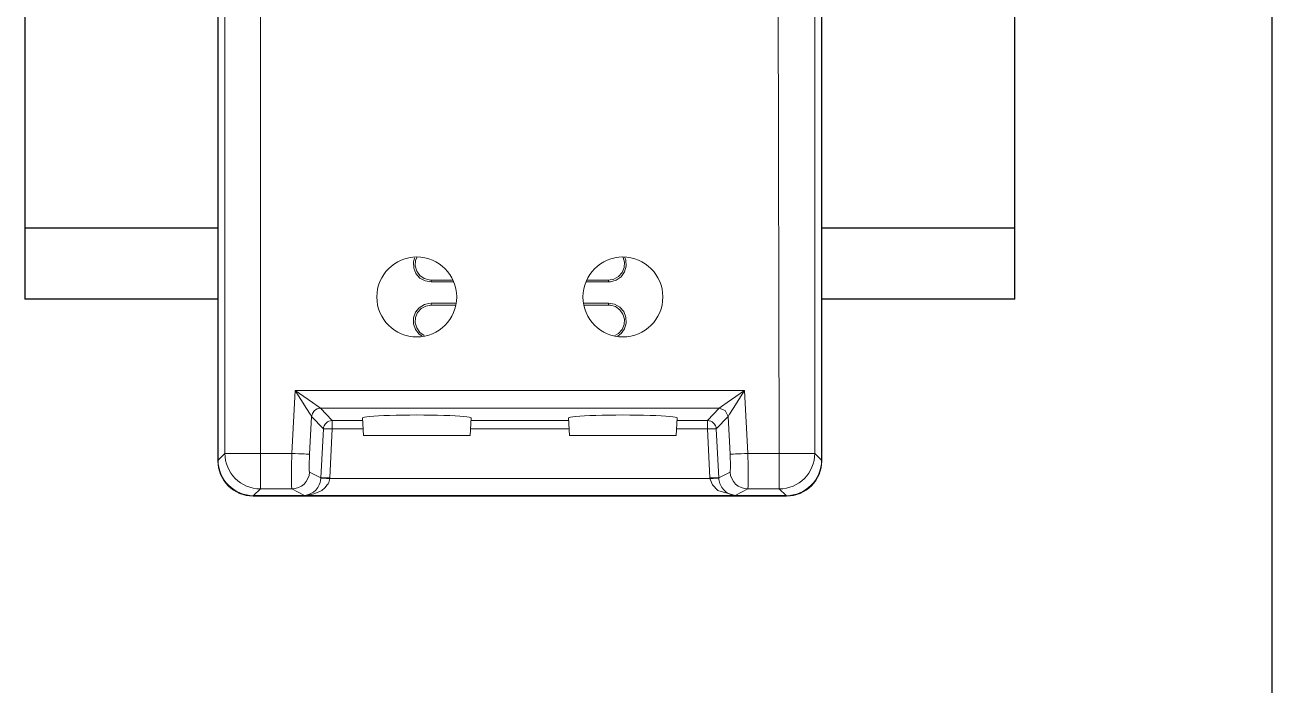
# Model space of a CAD drawing. Header units: millimetres. Extents: x -6000 to 26000, y -6000 to 26000.
# Drawn here: x 146.34 to 156.1, y -4389.62 to -4384.46 of the extents above; entities that cross this region are included whole.
import ezdxf

# ---------------------------------------------------------------- set-up
doc = ezdxf.new("R2010")
doc.units = ezdxf.units.MM
doc.header["$MEASUREMENT"] = 0
doc.layers.add('Чертеж и Рисунок_Ном._пера__21', color=7, linetype='Continuous', lineweight=30)
doc.layers.add('Чертеж и Рисунок_Ном._пера__7', color=7, linetype='Continuous', lineweight=15)
doc.layers.add('Чертеж и Рисунок_Ном._пера__8', color=7, linetype='Continuous', lineweight=15, true_color=0xa80f02)

msp = doc.modelspace()

# ---------------------------------------------------------------- linework, layer by layer
at = {"layer": 'Чертеж и Рисунок_Ном._пера__21', "color": 7, "linetype": 'Continuous', "lineweight": 30}
for p, q in [((156.1043, -4554.5445), (156.1043, -4371.2719)), ((146.3381, -4381.7357), (146.3381, -4386.6042)), ((154.0892, -4386.6042), (154.0892, -4381.7357)), ((147.8508, -4386.0478), (146.3381, -4386.0478)), ((154.0892, -4386.0478), (152.5765, -4386.0478)), ((147.8508, -4386.6042), (146.3381, -4386.6042)), ((154.0892, -4386.6042), (152.5765, -4386.6042))]:
    msp.add_line(p, q, dxfattribs=at)
at = {"layer": 'Чертеж и Рисунок_Ном._пера__7', "color": 7, "linetype": 'Continuous', "lineweight": 15}
for p, q in [((147.8489, -4387.8666), (147.8489, -4379.9372)), ((147.8508, -4379.9375), (147.8508, -4387.8627)), ((152.5765, -4387.8627), (152.5765, -4379.9375)), ((152.5783, -4387.8666), (152.5783, -4379.9372)), ((147.9038, -4383.8377), (147.9038, -4387.8097)), ((152.5235, -4387.8097), (152.5235, -4383.8377)), ((148.1819, -4387.8097), (148.1819, -4384.1764)), ((152.2365, -4384.1765), (152.2454, -4387.8097)), ((149.5181, -4386.4681), (149.5181, -4386.4536)), ((149.5181, -4386.4536), (149.6904, -4386.4536)), ((149.6968, -4386.4681), (149.5181, -4386.4681)), ((150.9091, -4386.4681), (150.7305, -4386.4681)), ((150.7369, -4386.4536), (150.9091, -4386.4536)), ((150.9091, -4386.4536), (150.9091, -4386.4681)), ((149.5181, -4386.6351), (149.7117, -4386.6351)), ((149.5181, -4386.6351), (149.5181, -4386.6496)), ((149.7078, -4386.6496), (149.5181, -4386.6496)), ((150.9091, -4386.6496), (150.7198, -4386.6496)), ((150.9091, -4386.6496), (150.9091, -4386.6351)), ((148.4287, -4387.8097), (148.4546, -4387.3171)), ((151.9727, -4387.3171), (148.4546, -4387.3171)), ((151.9986, -4387.8097), (151.9727, -4387.3171)), ((148.6523, -4387.456), (151.775, -4387.456)), ((148.6523, -4387.456), (148.7444, -4387.5532)), ((151.775, -4387.456), (151.6829, -4387.5532)), ((148.5674, -4387.817), (148.5829, -4387.5218)), ((148.5829, -4387.5218), (148.675, -4387.619)), ((148.7444, -4387.619), (148.7444, -4387.5532)), ((148.9823, -4387.5318), (148.9896, -4387.671)), ((149.8242, -4387.671), (149.8315, -4387.5318)), ((150.5958, -4387.5318), (150.6031, -4387.671)), ((151.4377, -4387.671), (151.445, -4387.5318)), ((151.6829, -4387.5532), (151.6829, -4387.619)), ((151.7523, -4387.619), (151.8444, -4387.5218)), ((151.8444, -4387.5218), (151.8599, -4387.817)), ((148.675, -4387.619), (148.656, -4388.0016)), ((148.7253, -4388.0016), (148.7444, -4387.619)), ((151.6829, -4387.619), (151.7019, -4388.0016)), ((151.7523, -4387.619), (151.7713, -4388.0016)), ((149.4069, -4387.671), (148.9896, -4387.671)), ((149.8242, -4387.671), (149.4069, -4387.671)), ((151.0204, -4387.671), (150.6031, -4387.671)), ((151.4377, -4387.671), (151.0204, -4387.671)), ((147.8508, -4387.8627), (147.9038, -4387.8097)), ((147.9038, -4387.8097), (148.1819, -4387.8097)), ((148.1819, -4387.8097), (148.4287, -4387.8097)), ((148.1819, -4388.0878), (148.1819, -4387.8097)), ((151.9986, -4387.8097), (152.2454, -4387.8097)), ((152.2454, -4387.8097), (152.5235, -4387.8097)), ((152.2454, -4387.8097), (152.2454, -4388.0878)), ((152.5235, -4387.8097), (152.5765, -4387.8627)), ((148.5672, -4387.956), (148.656, -4388.0016)), ((151.7713, -4388.0016), (151.86, -4387.956)), ((148.7253, -4388.0016), (148.725, -4388.0068)), ((148.725, -4388.0068), (151.7023, -4388.0068)), ((151.7019, -4388.0016), (151.7023, -4388.0068)), ((148.1268, -4388.1445), (152.3005, -4388.1445)), ((148.1289, -4388.1408), (148.1819, -4388.0878)), ((152.2984, -4388.1408), (148.1289, -4388.1408)), ((148.1819, -4388.0878), (148.4285, -4388.0878)), ((148.5274, -4388.1385), (148.4285, -4388.0878)), ((151.8999, -4388.1385), (148.5274, -4388.1385)), ((151.8999, -4388.1385), (151.9988, -4388.0878)), ((151.9988, -4388.0878), (152.2454, -4388.0878)), ((152.2454, -4388.0878), (152.2984, -4388.1408))]:
    msp.add_line(p, q, dxfattribs=at)
at = {"layer": 'Чертеж и Рисунок_Ном._пера__7', "color": 7, "linetype": 'Continuous', "lineweight": 15, "flags": 128}
for points in [[(149.5181, -4386.4681), (149.4721, -4386.4603), (149.4312, -4386.4377), (149.4002, -4386.4028), (149.3824, -4386.3596), (149.38, -4386.3129), (149.3899, -4386.2791)], [(149.4066, -4386.2775), (149.3967, -4386.3015), (149.3944, -4386.3432), (149.4061, -4386.3834), (149.4304, -4386.4174), (149.4646, -4386.4415), (149.5048, -4386.4528), (149.5181, -4386.4536)], [(151.0356, -4386.2761), (151.0448, -4386.2985), (151.0473, -4386.3451), (151.0342, -4386.39), (151.007, -4386.4279), (150.9687, -4386.4547), (150.9238, -4386.4674), (150.9091, -4386.4681)], [(150.9091, -4386.4536), (150.9504, -4386.4465), (150.9869, -4386.4263), (151.0147, -4386.395), (151.0306, -4386.3564), (151.0328, -4386.3146), (151.0219, -4386.2774)], [(149.4462, -4386.8909), (149.4251, -4386.8776), (149.3961, -4386.841), (149.3809, -4386.7968), (149.3811, -4386.7501), (149.3968, -4386.7061), (149.4262, -4386.6698), (149.4659, -4386.6452), (149.5115, -4386.6352)], [(149.5181, -4386.6496), (149.4769, -4386.6567), (149.4404, -4386.6769), (149.4126, -4386.7082), (149.3967, -4386.7468), (149.3945, -4386.7886), (149.4062, -4386.8287), (149.4306, -4386.8627), (149.4648, -4386.8867)], [(150.7169, -4386.6347), (150.732, -4386.6351), (150.9091, -4386.6351)], [(150.9091, -4386.6351), (150.9552, -4386.6429), (150.996, -4386.6655), (151.0271, -4386.7004), (151.0448, -4386.7436), (151.0473, -4386.7903), (151.0342, -4386.8351), (151.007, -4386.873), (150.98, -4386.892)], [(150.9586, -4386.8871), (150.9868, -4386.8715), (151.0146, -4386.8403), (151.0306, -4386.8017), (151.0328, -4386.7599), (151.0212, -4386.7198), (150.9969, -4386.6858), (150.9627, -4386.6617), (150.9224, -4386.6503), (150.9091, -4386.6496)], [(148.4546, -4387.3171), (148.5908, -4387.4128), (148.6344, -4387.4434), (148.6523, -4387.456)], [(148.5829, -4387.5218), (148.5713, -4387.5032), (148.543, -4387.4582), (148.4546, -4387.3171)], [(151.775, -4387.456), (151.7929, -4387.4434), (151.8364, -4387.4128), (151.9727, -4387.3171)], [(151.9727, -4387.3171), (151.8842, -4387.4582), (151.856, -4387.5032), (151.8444, -4387.5218)], [(148.6523, -4387.456), (148.6275, -4387.4606), (148.6045, -4387.4751), (148.5888, -4387.4973), (148.5829, -4387.5218)], [(151.8444, -4387.5218), (151.8227, -4387.4751), (151.775, -4387.456)], [(148.4285, -4388.0878), (148.4264, -4388.0646), (148.4257, -4388.0038), (148.4265, -4387.9145), (148.4287, -4387.8097)], [(148.5674, -4387.817), (148.5549, -4387.8163), (148.5416, -4387.8156), (148.5243, -4387.8147), (148.5036, -4387.8136), (148.4802, -4387.8124), (148.4549, -4387.8111), (148.4287, -4387.8097)], [(148.5674, -4387.817), (148.5668, -4387.8305), (148.5662, -4387.8437), (148.5656, -4387.8567), (148.5652, -4387.8694), (148.5646, -4387.8931), (148.5644, -4387.914), (148.5646, -4387.9314), (148.5651, -4387.9444), (148.5672, -4387.956)], [(151.8599, -4387.817), (151.8724, -4387.8163), (151.8857, -4387.8156), (151.9029, -4387.8147), (151.9237, -4387.8136), (151.9471, -4387.8124), (151.9724, -4387.8111), (151.9986, -4387.8097)], [(151.86, -4387.956), (151.8629, -4387.914), (151.8599, -4387.817)], [(151.9986, -4387.8097), (152.0008, -4387.9145), (152.0016, -4388.0038), (152.0009, -4388.0646), (151.9988, -4388.0878)], [(148.5274, -4388.1385), (148.5395, -4388.1374), (148.5503, -4388.1354), (148.5676, -4388.1299), (148.5967, -4388.1137), (148.6148, -4388.0979), (148.6311, -4388.0775), (148.6433, -4388.0553), (148.6494, -4388.0389), (148.6536, -4388.022), (148.6558, -4388.005)], [(148.725, -4388.0068), (148.7233, -4388.017), (148.7206, -4388.0271), (148.7167, -4388.0372), (148.7118, -4388.0471), (148.7058, -4388.0569), (148.6871, -4388.0789), (148.6619, -4388.0991), (148.6341, -4388.1147), (148.5996, -4388.1276), (148.57, -4388.1345), (148.5274, -4388.1385)], [(148.725, -4388.0068), (148.7003, -4388.0052), (148.6774, -4388.0042), (148.6617, -4388.0042)], [(151.7023, -4388.0068), (151.727, -4388.0052), (151.7499, -4388.0042), (151.7656, -4388.0042)], [(151.8999, -4388.1385), (151.7653, -4388.0991), (151.7215, -4388.0569), (151.7023, -4388.0068)], [(151.7715, -4388.005), (151.7726, -4388.0152), (151.7744, -4388.0254), (151.7769, -4388.0356), (151.7801, -4388.0455), (151.784, -4388.0553), (151.7961, -4388.0775), (151.8125, -4388.0979), (151.8305, -4388.1137), (151.853, -4388.127), (151.8721, -4388.1341), (151.8999, -4388.1385)]]:
    msp.add_lwpolyline(points, dxfattribs=at)
at = {"layer": 'Чертеж и Рисунок_Ном._пера__7', "color": 7, "linetype": 'Continuous', "lineweight": 15}
for centre in [(149.4069, -4386.5861), (151.0204, -4386.5861)]:
    msp.add_circle(centre, 0.313, dxfattribs=at)
for centre, radius, start, end in [((148.7446, -4387.6228), 0.0697, 90.17213, 176.82296), ((151.6827, -4387.6228), 0.0697, 3.17556, 89.82846), ((148.7097, -4387.9933), 0.3759, 84.706, 95.29229), ((151.7176, -4387.9931), 0.3757, 84.70404, 95.29596), ((148.1821, -4387.8095), 0.2783, 180.04589, 269.95411), ((152.2452, -4387.8095), 0.2783, 270.04595, 359.95405), ((148.4282, -4387.9486), 0.1392, 270.11549, 356.94219), ((151.999, -4387.9486), 0.1392, 183.05738, 269.88494), ((148.6907, -4388.3761), 0.3761, 84.70902, 95.29098), ((151.7366, -4388.3761), 0.3761, 84.709, 95.291)]:
    msp.add_arc(centre, radius, start, end, dxfattribs=at)
for centre, major_axis, ratio, start_param, end_param in [((149.4069, -4387.5317), (0.4246, 0), 0.052408, 6.280439, 9.427525), ((151.0204, -4387.5317), (0.4246, 0), 0.052408, 6.280439, 9.427525), ((148.1275, -4387.8659), (0.1973, 0.1973), 0.997265, 2.360303, 3.922882), ((148.1291, -4387.8625), (-0.1969, -0.1969), 0.999315, 5.498815, 7.067556), ((152.2982, -4387.8625), (0.1969, -0.1969), 0.999315, 5.498815, 7.067556), ((152.2998, -4387.8659), (-0.1973, 0.1973), 0.997265, 2.360303, 3.922882)]:
    msp.add_ellipse(centre, major_axis=major_axis, ratio=ratio, start_param=start_param, end_param=end_param, dxfattribs=at)
at = {"layer": 'Чертеж и Рисунок_Ном._пера__8', "color": 14, "linetype": 'Continuous', "lineweight": 15, "true_color": 0xa80f02}
for p, q in [((148.7444, -4387.5532), (148.9834, -4387.5532)), ((149.8303, -4387.5532), (150.5969, -4387.5532)), ((151.4439, -4387.5532), (151.6829, -4387.5532)), ((148.7444, -4387.619), (148.9868, -4387.619)), ((149.8269, -4387.619), (150.6004, -4387.619)), ((151.4404, -4387.619), (151.6829, -4387.619))]:
    msp.add_line(p, q, dxfattribs=at)

doc.saveas('drawing.dxf')
